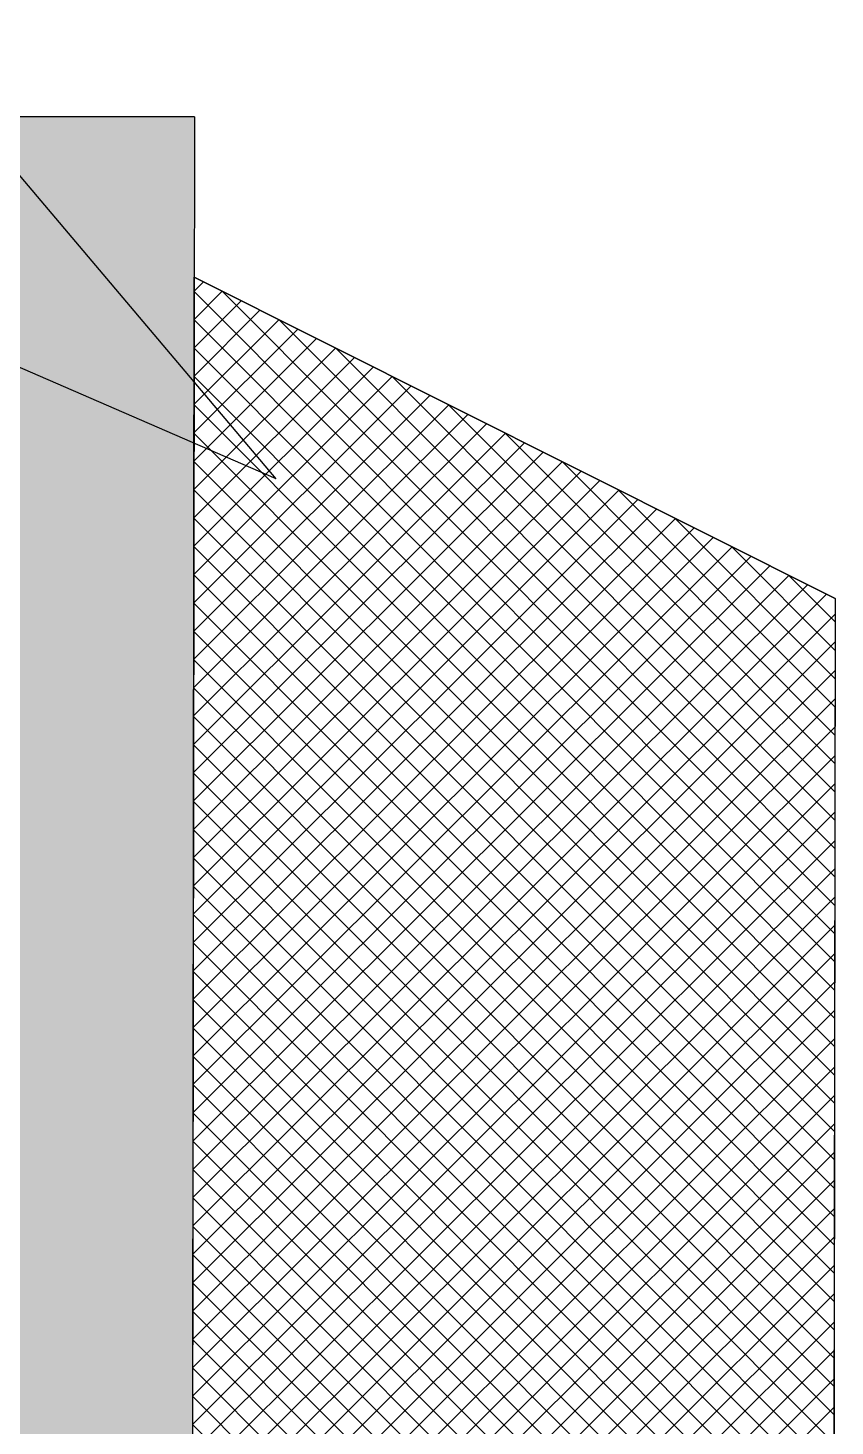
# Model space of a CAD drawing. Extents: x 25 to 394, y 90 to 639.
# Drawn here: x 157.41 to 165.06, y 499.29 to 512.54 of the extents above; entities that cross this region are included whole.
import ezdxf

# ---------------------------------------------------------------- set-up
doc = ezdxf.new("R2010")
doc.units = 0
doc.header["$MEASUREMENT"] = 0
doc.layers.get('0').update_dxf_attribs({"linetype": 'CONTINUOUS'})
doc.layers.add('FURNITURE', color=144, linetype='CONTINUOUS')
doc.layers.add('FURNTIURE', color=7, linetype='CONTINUOUS')

# ---------------------------------------------------------------- blocks, each defined once
blk = doc.blocks.new("50'X96'-G59")
at = {"layer": 'FURNTIURE', "color": 7, "linetype": 'CONTINUOUS'}
for p, q in [((1340.482, 894.474), (1328.481, 882.474)), ((1329.012, 882.474), (1341.012, 894.474)), ((1341.542, 894.474), (1329.542, 882.474)), ((1330.072, 882.474), (1342.073, 894.474)), ((1342.603, 894.474), (1330.603, 882.474)), ((1331.133, 882.474), (1343.133, 894.474)), ((1343.664, 894.474), (1331.663, 882.474)), ((1343.851, 882.475), (1331.852, 894.474)), ((1332.194, 882.474), (1344.194, 894.474)), ((1332.382, 894.474), (1344.382, 882.475)), ((1344.724, 894.474), (1332.724, 882.474)), ((1344.912, 882.475), (1332.913, 894.474)), ((1333.254, 882.474), (1345.255, 894.474)), ((1333.443, 894.474), (1345.442, 882.475)), ((1345.785, 894.474), (1333.785, 882.474)), ((1345.973, 882.475), (1333.973, 894.474)), ((1334.315, 882.474), (1346.315, 894.474)), ((1334.504, 894.474), (1346.503, 882.475)), ((1346.846, 894.474), (1334.845, 882.474)), ((1347.033, 882.475), (1335.034, 894.474)), ((1335.376, 882.474), (1347.376, 894.474)), ((1335.564, 894.474), (1347.564, 882.475)), ((1347.906, 894.474), (1335.906, 882.474)), ((1348.094, 882.475), (1336.095, 894.474)), ((1336.436, 882.474), (1348.437, 894.474)), ((1336.625, 894.474), (1348.624, 882.475)), ((1348.967, 894.474), (1336.967, 882.474)), ((1349.155, 882.475), (1337.155, 894.474)), ((1337.497, 882.474), (1349.497, 894.474)), ((1337.686, 894.474), (1349.685, 882.475)), ((1350.028, 894.474), (1338.027, 882.474)), ((1350.215, 882.475), (1338.216, 894.474)), ((1338.558, 882.474), (1350.558, 894.474)), ((1338.746, 894.474), (1350.746, 882.475)), ((1351.088, 894.474), (1339.088, 882.474)), ((1351.276, 882.475), (1339.277, 894.474)), ((1339.618, 882.474), (1351.619, 894.474)), ((1339.807, 894.474), (1351.806, 882.475)), ((1352.149, 894.474), (1340.149, 882.474)), ((1352.337, 882.475), (1340.337, 894.474)), ((1340.679, 882.474), (1352.679, 894.474)), ((1340.868, 894.474), (1352.867, 882.475)), ((1353.21, 894.474), (1341.209, 882.474)), ((1353.397, 882.475), (1341.398, 894.474)), ((1341.74, 882.474), (1353.74, 894.474)), ((1341.928, 894.474), (1353.928, 882.475)), ((1354.27, 894.474), (1342.27, 882.474)), ((1354.458, 882.475), (1342.459, 894.474)), ((1342.8, 882.474), (1354.801, 894.474)), ((1342.989, 894.474), (1354.988, 882.475)), ((1355.331, 894.474), (1343.331, 882.474)), ((1355.519, 882.475), (1343.519, 894.474)), ((1344.05, 894.474), (1356.049, 882.475)), ((1356.579, 882.475), (1344.58, 894.474)), ((1345.11, 894.474), (1357.11, 882.475)), ((1357.64, 882.475), (1345.641, 894.474)), ((1346.171, 894.474), (1358.17, 882.475)), ((1358.701, 882.475), (1346.701, 894.474)), ((1347.232, 894.474), (1359.231, 882.475)), ((1359.761, 882.475), (1347.762, 894.474)), ((1348.292, 894.474), (1360.292, 882.475)), ((1360.822, 882.475), (1348.823, 894.474)), ((1349.353, 894.474), (1361.352, 882.475)), ((1361.361, 882.997), (1349.883, 894.474)), ((1350.414, 894.474), (1360.83, 884.057)), ((1360.3, 885.118), (1350.944, 894.474)), ((1351.474, 894.474), (1359.77, 886.179)), ((1359.239, 887.239), (1352.005, 894.474)), ((1352.535, 894.474), (1358.709, 888.3)), ((1358.178, 889.362), (1353.065, 894.474)), ((1353.596, 894.474), (1357.647, 890.422)), ((1357.117, 891.483), (1354.126, 894.474)), ((1354.656, 894.474), (1356.587, 892.544)), ((1356.056, 893.604), (1355.187, 894.474)), ((1331.522, 894.274), (1343.321, 882.475)), ((1343.861, 882.474), (1355.701, 894.314)), ((1342.791, 882.475), (1331.345, 893.92)), ((1355.878, 893.961), (1344.391, 882.474)), ((1331.168, 893.567), (1342.26, 882.475)), ((1344.922, 882.474), (1356.054, 893.606)), ((1341.73, 882.475), (1330.992, 893.213)), ((1356.231, 893.253), (1345.452, 882.474)), ((1330.815, 892.86), (1341.2, 882.475)), ((1345.982, 882.474), (1356.408, 892.9)), ((1356.585, 892.546), (1346.513, 882.474)), ((1340.669, 882.475), (1330.638, 892.507)), ((1330.462, 892.152), (1340.139, 882.475)), ((1347.043, 882.474), (1356.762, 892.193)), ((1356.939, 891.839), (1347.573, 882.474)), ((1348.104, 882.474), (1357.115, 891.485)), ((1357.292, 891.132), (1348.634, 882.474)), ((1349.164, 882.474), (1357.469, 890.779)), ((1357.645, 890.424), (1349.695, 882.474)), ((1350.225, 882.474), (1357.822, 890.071)), ((1357.999, 889.718), (1350.755, 882.474)), ((1351.285, 882.474), (1358.176, 889.364)), ((1358.353, 889.011), (1351.816, 882.474)), ((1352.346, 882.474), (1358.53, 888.657)), ((1358.706, 888.303), (1352.876, 882.474)), ((1353.407, 882.474), (1358.883, 887.95)), ((1359.06, 887.597), (1353.937, 882.474)), ((1354.467, 882.474), (1359.236, 887.242)), ((1359.413, 886.889), (1354.998, 882.474)), ((1355.528, 882.474), (1359.59, 886.536)), ((1359.767, 886.182), (1356.058, 882.474)), ((1356.589, 882.474), (1359.944, 885.829)), ((1360.121, 885.475), (1357.119, 882.474)), ((1357.649, 882.474), (1360.297, 885.121)), ((1360.474, 884.768), (1358.18, 882.474)), ((1358.71, 882.474), (1360.651, 884.415)), ((1360.827, 884.061), (1359.24, 882.474)), ((1359.771, 882.474), (1361.004, 883.707)), ((1361.181, 883.354), (1360.301, 882.474)), ((1360.831, 882.474), (1361.358, 883)), ((1361.535, 882.647), (1361.362, 882.474))]:
    blk.add_line(p, q, dxfattribs=at)
blk = doc.blocks.new("50'X96'-G58")
at = {"layer": 'FURNTIURE', "color": 7, "linetype": 'CONTINUOUS'}
for p, q in [((1355.622, 894.474), (1331.622, 894.474)), ((1355.622, 894.474), (1361.622, 882.474)), ((1357.85, 884.015), (1365.33, 866.699)), ((1357.85, 884.015), (1374.039, 870.286)), ((1364.622, 882.474), (1322.622, 882.474)), ((1364.622, 882.474), (1364.622, 876.474))]:
    blk.add_line(p, q, dxfattribs=at)
blk.add_lwpolyline([(1355.622, 894.474), (1331.622, 894.474), (1325.622, 882.474), (1361.622, 882.474)], close=True, dxfattribs=at)
at = {"layer": 'FURNTIURE', "color": 253, "linetype": 'CONTINUOUS'}
for points in [[(1364.622, 882.474), (1322.622, 882.474), (1325.622, 876.474)], [(1364.622, 882.474), (1325.622, 876.474), (1364.622, 876.474)]]:
    blk.add_solid(points, dxfattribs=at)
at = {"layer": 'FURNTIURE'}
blk.add_blockref("50'X96'-G59", (0, 0), dxfattribs=at)
blk = doc.blocks.new("50'X96'-G57")
blk.add_blockref("50'X96'-G58", (0, 0))
blk = doc.blocks.new('A$C2B627B83')
at = {"xscale": 0.7499999999999897, "yscale": 0.7499999999999897, "zscale": 0.7499999999999897, "rotation": 90.0724086965355}
blk.add_blockref("50'X96'-G57", (672.942, -978.51), dxfattribs=at)

msp = doc.modelspace()

# ---------------------------------------------------------------- block references
at = {"layer": 'FURNITURE', "ltscale": 15, "xscale": -0.6749999999956344, "yscale": 0.6749999999992724, "zscale": 0.675}
msp.add_blockref('A$C2B627B83', (165.601, 481.921), dxfattribs=at)

doc.saveas('drawing.dxf')
